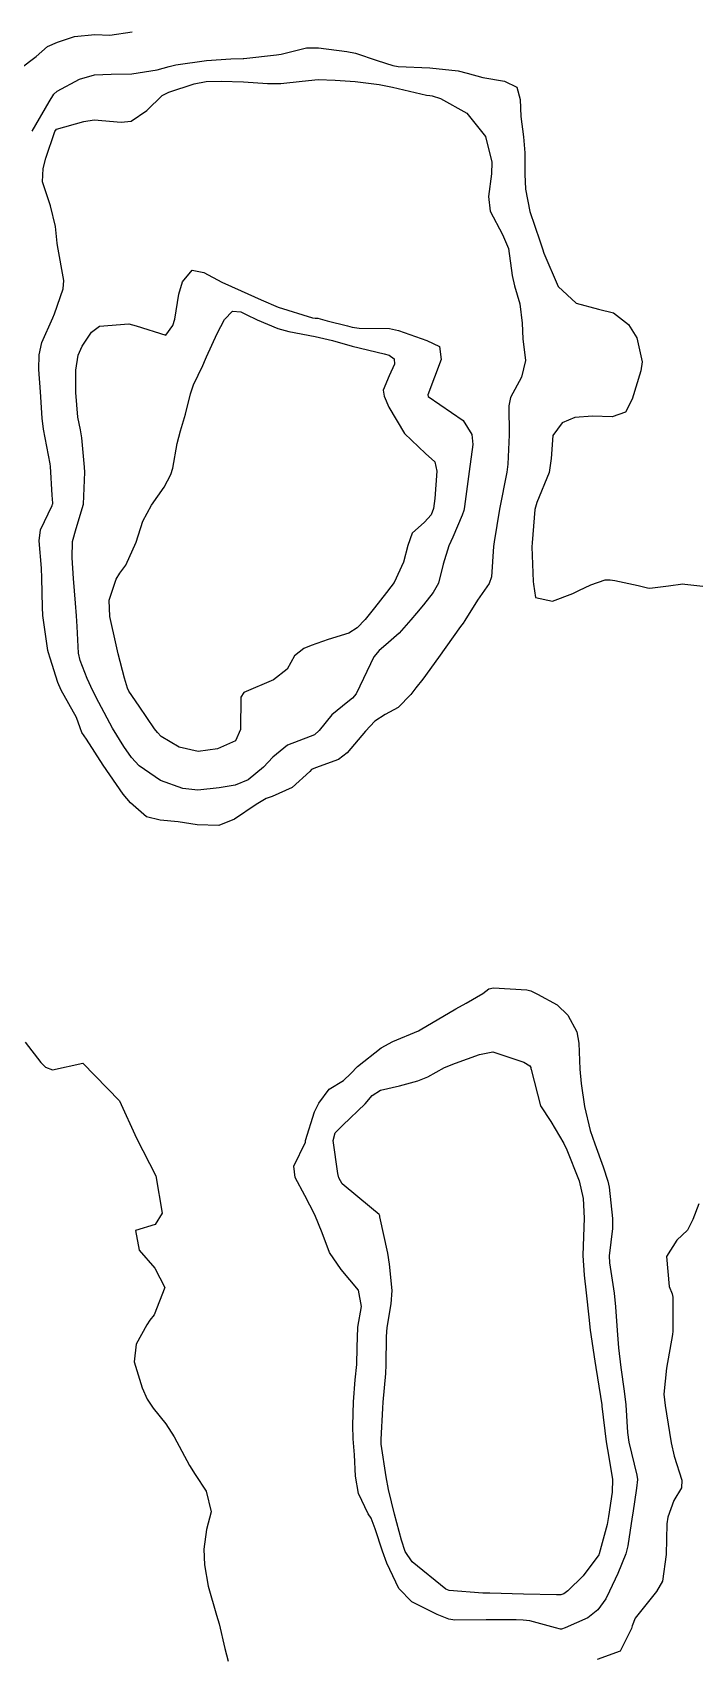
# Model space of a CAD drawing. Header units: metres. Extents: x 298520 to 308411, y 7433745 to 7450750.
# Drawn here: x 301124.8 to 301160.3, y 7443461.7 to 7443549 of the extents above; entities that cross this region are included whole.
import ezdxf

# ---------------------------------------------------------------- set-up
doc = ezdxf.new("R2010")
doc.units = ezdxf.units.M
doc.header["$LTSCALE"] = 10
doc.linetypes.add('DASHED', pattern=[0.75, 0.5, -0.25])
for name, color, linetype in [('Curvas de Nivel 1m', 11, 'Continuous'), ('Curvas de Nivel 5m', 15, 'Continuous'), ('Vias Secundárias', 230, 'DASHED')]:
    doc.layers.add(name, color=color, linetype=linetype)

msp = doc.modelspace()

# ---------------------------------------------------------------- linework, layer by layer
at = {"layer": 'Curvas de Nivel 1m', "flags": 128}
for points, elevation in [([(301124.096, 7443547.094), (301124.967, 7443547.757), (301125.568, 7443548.292), (301126.115, 7443548.535), (301127.022, 7443548.828), (301128.121, 7443548.936), (301128.921, 7443548.911), (301130.124, 7443549.083)], 706), ([(301124.746, 7443543.76), (301125.667, 7443545.335), (301125.915, 7443545.743), (301126.085, 7443545.907), (301127.282, 7443546.537), (301128.093, 7443546.77), (301128.989, 7443546.816), (301130.094, 7443546.828), (301131.458, 7443547.042), (301132.098, 7443547.225), (301132.456, 7443547.31), (301134.102, 7443547.544), (301135.409, 7443547.63), (301136.067, 7443547.657), (301136.104, 7443547.662), (301137.866, 7443547.843), (301138.107, 7443547.887), (301139.479, 7443548.22), (301140.113, 7443548.227), (301141.638, 7443548.029), (301142.109, 7443547.941), (301143.264, 7443547.538), (301144.1, 7443547.275), (301144.399, 7443547.228), (301146.099, 7443547.161), (301147.607, 7443546.997), (301148.097, 7443546.874), (301148.931, 7443546.636), (301150.093, 7443546.432), (301150.753, 7443546.114), (301150.941, 7443545.447), (301150.982, 7443544.534), (301151.113, 7443543.444), (301151.185, 7443542.583), (301151.189, 7443541.443), (301151.216, 7443540.633), (301151.464, 7443539.438), (301151.99, 7443537.87), (301152.14, 7443537.428), (301152.207, 7443537.201), (301152.984, 7443535.42), (301153.95, 7443534.523), (301155.141, 7443534.202), (301155.942, 7443534.001), (301156.744, 7443533.378), (301157.206, 7443532.651), (301157.488, 7443531.366), (301157.42, 7443530.879), (301156.954, 7443529.374), (301156.597, 7443528.665), (301155.878, 7443528.425), (301154.828, 7443528.451), (301153.878, 7443528.385), (301153.199, 7443528.091), (301152.683, 7443527.422), (301152.599, 7443526.177), (301152.5, 7443525.43), (301151.827, 7443523.82), (301151.732, 7443523.441), (301151.575, 7443521.663), (301151.57, 7443521.442), (301151.641, 7443519.575), (301151.648, 7443519.441), (301151.762, 7443518.716), (301152.666, 7443518.52), (301153.766, 7443518.938), (301154.088, 7443519.087), (301154.733, 7443519.4), (301155.506, 7443519.663), (301155.776, 7443519.671), (301156.023, 7443519.633), (301157.277, 7443519.367), (301157.771, 7443519.242), (301157.904, 7443519.226), (301158.901, 7443519.349), (301159.67, 7443519.445), (301159.774, 7443519.444), (301160.734, 7443519.33)], 707), ([(301124.382, 7443494.853), (301125.209, 7443493.753), (301125.459, 7443493.513), (301125.834, 7443493.367), (301127.463, 7443493.72), (301129.433, 7443491.7), (301130.341, 7443489.691), (301131.393, 7443487.68), (301131.722, 7443485.675), (301131.357, 7443485.062), (301130.304, 7443484.74), (301130.486, 7443483.689), (301131.329, 7443482.726), (301131.87, 7443481.672), (301131.298, 7443480.206), (301131.057, 7443479.92), (301130.903, 7443479.684), (301130.337, 7443478.635), (301130.228, 7443477.69), (301130.647, 7443476.292), (301130.919, 7443475.683), (301131.238, 7443475.197), (301131.926, 7443474.366), (301132.364, 7443473.663), (301133.2, 7443472.122), (301133.505, 7443471.647), (301134.084, 7443470.741), (301134.351, 7443469.638), (301134.113, 7443468.691), (301133.965, 7443467.642), (301133.993, 7443466.789), (301134.193, 7443465.639), (301134.651, 7443464.091), (301134.783, 7443463.633), (301135.09, 7443462.309), (301135.265, 7443461.628)], 708), ([(301160.529, 7443486.171), (301160.204, 7443485.332), (301159.926, 7443484.765), (301159.352, 7443484.214), (301158.799, 7443483.348), (301158.931, 7443481.734), (301159.098, 7443481.343), (301159.138, 7443481.17), (301159.125, 7443479.343), (301159.105, 7443479.157), (301158.786, 7443477.347), (301158.644, 7443475.957), (301158.714, 7443475.348), (301158.795, 7443474.903), (301159.051, 7443473.343), (301159.212, 7443472.63), (301159.61, 7443471.336), (301159.603, 7443470.922), (301159.182, 7443470.25), (301158.871, 7443469.345), (301158.818, 7443468.994), (301158.781, 7443467.346), (301158.57, 7443465.91), (301158.253, 7443465.353), (301157.109, 7443463.934), (301156.95, 7443463.526), (301156.907, 7443463.372), (301156.297, 7443462.166), (301155.078, 7443461.709)], 707)]:
    msp.add_lwpolyline(points, dxfattribs=dict(at, elevation=elevation))
for points, elevation in [([(301146.664, 7443545.501), (301148.072, 7443544.724), (301149.086, 7443543.47), (301149.421, 7443542.084), (301149.395, 7443541.466), (301149.238, 7443540.251), (301149.333, 7443539.467), (301149.994, 7443538.207), (301150.308, 7443537.455), (301150.518, 7443536.001), (301150.63, 7443535.45), (301150.918, 7443534.476), (301151.04, 7443533.443), (301151.089, 7443532.607), (301151.219, 7443531.44), (301151.015, 7443530.554), (301150.422, 7443529.452), (301150.329, 7443529.011), (301150.345, 7443527.453), (301150.273, 7443525.88), (301150.217, 7443525.456), (301149.823, 7443523.46), (301149.542, 7443521.717), (301149.505, 7443521.463), (301149.407, 7443519.833), (301149.278, 7443519.465), (301148.656, 7443518.575), (301147.969, 7443517.478), (301147.883, 7443517.338), (301147.74, 7443517.156), (301146.555, 7443515.498), (301145.711, 7443514.334), (301145.342, 7443513.878), (301145.077, 7443513.516), (301144.398, 7443512.818), (301143.687, 7443512.442), (301143.135, 7443512.084), (301142.635, 7443511.546), (301141.661, 7443510.376), (301141.192, 7443510.031), (301139.963, 7443509.577), (301139.743, 7443509.488), (301139.65, 7443509.385), (301138.711, 7443508.515), (301137.63, 7443508.046), (301137.31, 7443507.922), (301136.764, 7443507.613), (301135.615, 7443506.819), (301134.769, 7443506.481), (301133.612, 7443506.514), (301132.589, 7443506.684), (301131.614, 7443506.776), (301130.88, 7443506.946), (301130.029, 7443507.694), (301129.63, 7443508.167), (301128.552, 7443509.711), (301127.667, 7443511.123), (301127.412, 7443511.465), (301127.331, 7443511.725), (301127.129, 7443512.281), (301126.313, 7443513.741), (301126.129, 7443514.165), (301125.72, 7443515.462), (301125.627, 7443515.751), (301125.598, 7443515.878), (301125.329, 7443517.754), (301125.302, 7443518.203), (301125.272, 7443519.755), (301125.243, 7443520.291), (301125.126, 7443521.757), (301125.204, 7443522.353), (301125.822, 7443523.664), (301125.849, 7443523.723), (301125.856, 7443523.749), (301125.859, 7443523.785), (301125.828, 7443524.21), (301125.728, 7443525.751), (301125.708, 7443525.888), (301125.355, 7443527.755), (301125.29, 7443528.338), (301125.19, 7443529.757), (301125.112, 7443530.959), (301125.12, 7443531.752), (301125.268, 7443532.405), (301125.853, 7443533.741), (301125.945, 7443533.946), (301126.411, 7443535.283), (301126.444, 7443535.735), (301126.104, 7443537.616), (301126.086, 7443537.739), (301125.996, 7443538.643), (301125.728, 7443539.744), (301125.307, 7443541.032), (301125.335, 7443541.75), (301125.492, 7443542.298), (301125.967, 7443543.741), (301126.064, 7443543.857), (301127.529, 7443544.265), (301128.069, 7443544.357), (301129.528, 7443544.238), (301130.062, 7443544.285), (301130.902, 7443544.856), (301131.726, 7443545.675), (301132.085, 7443545.853), (301133.45, 7443546.296), (301134.091, 7443546.412), (301134.898, 7443546.445), (301136.091, 7443546.394), (301137.382, 7443546.315), (301138.09, 7443546.319), (301139.239, 7443546.441), (301140.092, 7443546.519), (301141.017, 7443546.491), (301142.092, 7443546.419), (301143.364, 7443546.263), (301144.089, 7443546.107), (301145.909, 7443545.687), (301146.084, 7443545.66), (301146.217, 7443545.641)], 708), ([(301146.702, 7443531.498), (301145.981, 7443529.596), (301145.997, 7443529.508), (301147.874, 7443528.214), (301148.345, 7443527.475), (301148.395, 7443526.937), (301148.206, 7443525.476), (301147.958, 7443523.612), (301147.938, 7443523.479), (301147.912, 7443523.388), (301147.818, 7443523.147), (301147.327, 7443521.96), (301147.119, 7443521.49), (301146.802, 7443520.513), (301146.548, 7443519.498), (301146.277, 7443518.99), (301145.755, 7443518.318), (301145.382, 7443517.88), (301145.08, 7443517.517), (301144.45, 7443516.808), (301143.729, 7443516.177), (301143.38, 7443515.879), (301143.078, 7443515.536), (301142.527, 7443514.364), (301142.143, 7443513.553), (301141.937, 7443513.319), (301141.696, 7443513.127), (301140.831, 7443512.423), (301140.143, 7443511.575), (301139.901, 7443511.347), (301139.67, 7443511.254), (301138.457, 7443510.8), (301137.658, 7443510.158), (301137.17, 7443509.607), (301136.335, 7443508.927), (301135.638, 7443508.652), (301134.777, 7443508.498), (301133.634, 7443508.383), (301132.828, 7443508.465), (301131.641, 7443508.901), (301130.499, 7443509.687), (301130.087, 7443510.123), (301129.663, 7443510.713), (301129.067, 7443511.706), (301128.32, 7443513.088), (301128.005, 7443513.717), (301127.71, 7443514.38), (301127.329, 7443515.336), (301127.243, 7443515.727), (301127.166, 7443517.157), (301127.132, 7443517.729), (301127.067, 7443518.417), (301126.96, 7443519.732), (301126.896, 7443520.846), (301126.922, 7443521.733), (301127.114, 7443522.42), (301127.503, 7443523.725), (301127.57, 7443525.454), (301127.554, 7443525.724), (301127.422, 7443527.29), (301127.343, 7443527.728), (301127.201, 7443528.402), (301127.085, 7443529.732), (301127.099, 7443530.926), (301127.212, 7443531.727), (301127.434, 7443532.211), (301127.932, 7443532.96), (301128.363, 7443533.289), (301129.939, 7443533.411), (301130.333, 7443533.298), (301131.93, 7443532.81), (301132.29, 7443533.314), (301132.398, 7443533.665), (301132.624, 7443534.995), (301132.811, 7443535.662), (301133.328, 7443536.297), (301133.968, 7443536.164), (301134.935, 7443535.64), (301135.959, 7443535.19), (301137.042, 7443534.702), (301137.95, 7443534.298), (301139.798, 7443533.728), (301139.944, 7443533.722), (301140.087, 7443533.72), (301140.587, 7443533.57), (301141.673, 7443533.297), (301141.93, 7443533.231), (301142.294, 7443533.182), (301143.929, 7443533.164), (301144.405, 7443533.049), (301145.923, 7443532.509), (301146.615, 7443532.194)], 709), ([(301151.505, 7443497.6), (301151.874, 7443497.434), (301152.928, 7443496.85), (301153.492, 7443496.305), (301153.972, 7443495.405), (301154.084, 7443494.797), (301154.144, 7443493.403), (301154.22, 7443492.634), (301154.393, 7443491.4), (301154.7, 7443490.117), (301154.947, 7443489.395), (301155.401, 7443488.151), (301155.647, 7443487.387), (301155.714, 7443487.061), (301155.902, 7443485.385), (301155.886, 7443484.856), (301155.708, 7443483.386), (301155.725, 7443482.998), (301155.977, 7443481.383), (301156.054, 7443480.634), (301156.151, 7443479.381), (301156.215, 7443478.449), (301156.337, 7443477.379), (301156.52, 7443476.111), (301156.606, 7443475.376), (301156.702, 7443473.901), (301156.777, 7443473.374), (301157.196, 7443471.606), (301157.235, 7443471.369), (301157.188, 7443470.913), (301156.984, 7443469.563), (301156.957, 7443469.372), (301156.719, 7443467.813), (301156.61, 7443467.375), (301156.183, 7443466.334), (301155.738, 7443465.384), (301155.529, 7443464.976), (301155.113, 7443464.379), (301154.563, 7443463.94), (301153.346, 7443463.408), (301153.165, 7443463.347), (301153.102, 7443463.345), (301152.843, 7443463.414), (301151.459, 7443463.787), (301151.107, 7443463.829), (301150.715, 7443463.835), (301149.107, 7443463.844), (301147.435, 7443463.814), (301147.107, 7443463.874), (301146.476, 7443464.13), (301145.116, 7443464.798), (301144.435, 7443465.517), (301143.786, 7443466.881), (301143.556, 7443467.526), (301143.165, 7443468.726), (301142.935, 7443469.298), (301142.79, 7443469.536), (301142.254, 7443470.614), (301142.101, 7443471.546), (301142.054, 7443472.704), (301141.98, 7443473.549), (301141.953, 7443474.272), (301141.987, 7443475.549), (301142.082, 7443476.726), (301142.177, 7443477.546), (301142.189, 7443478.453), (301142.23, 7443479.546), (301142.422, 7443480.661), (301142.259, 7443481.546), (301141.329, 7443482.654), (301140.703, 7443483.566), (301140.311, 7443484.613), (301139.927, 7443485.574), (301139.379, 7443486.62), (301138.868, 7443487.585), (301138.795, 7443488.19), (301139.412, 7443489.49), (301139.426, 7443489.566), (301139.902, 7443491.102), (301140.136, 7443491.573), (301140.687, 7443492.325), (301141.451, 7443492.797), (301141.847, 7443493.164), (301142.213, 7443493.549), (301143.473, 7443494.537), (301144.112, 7443494.888), (301145.482, 7443495.466), (301145.568, 7443495.509), (301147.495, 7443496.642), (301148.035, 7443496.937), (301148.933, 7443497.466), (301149.264, 7443497.705), (301149.507, 7443497.763), (301151.296, 7443497.652)], 708), ([(301151.134, 7443493.776), (301151.464, 7443493.581), (301151.509, 7443493.485), (301151.517, 7443493.439), (301151.52, 7443493.381), (301152.031, 7443491.431), (301152.587, 7443490.585), (301153.284, 7443489.412), (301153.325, 7443489.324), (301153.41, 7443489.155), (301154.106, 7443487.403), (301154.32, 7443486.46), (301154.375, 7443485.4), (301154.33, 7443484.424), (301154.299, 7443483.4), (301154.377, 7443482.35), (301154.48, 7443481.398), (301154.615, 7443480.082), (301154.699, 7443479.396), (301154.939, 7443477.731), (301154.992, 7443477.393), (301155.249, 7443475.827), (301155.317, 7443475.389), (301155.328, 7443475.303), (301155.553, 7443473.387), (301155.622, 7443472.98), (301155.896, 7443471.383), (301155.883, 7443470.686), (301155.686, 7443469.385), (301155.601, 7443468.954), (301155.18, 7443467.39), (301155.173, 7443467.369), (301155.152, 7443467.334), (301154.325, 7443466.208), (301153.502, 7443465.406), (301153.289, 7443465.24), (301153.121, 7443465.188), (301152.897, 7443465.19), (301151.121, 7443465.219), (301149.306, 7443465.273), (301149.121, 7443465.273), (301148.937, 7443465.279), (301147.122, 7443465.424), (301146.946, 7443465.492), (301145.144, 7443466.948), (301144.769, 7443467.514), (301144.565, 7443468.11), (301144.192, 7443469.52), (301143.879, 7443470.83), (301143.741, 7443471.525), (301143.481, 7443473.266), (301143.472, 7443473.528), (301143.571, 7443475.195), (301143.591, 7443475.527), (301143.733, 7443477.058), (301143.754, 7443477.525), (301143.77, 7443479.043), (301143.807, 7443479.525), (301144.021, 7443480.807), (301144.072, 7443481.522), (301143.928, 7443482.93), (301143.829, 7443483.525), (301143.413, 7443485.479), (301143.401, 7443485.53), (301143.364, 7443485.6), (301142.965, 7443485.94), (301141.388, 7443487.247), (301141.212, 7443487.562), (301141.157, 7443487.801), (301140.905, 7443489.565), (301141.002, 7443489.979), (301141.421, 7443490.397), (301142.614, 7443491.542), (301142.996, 7443491.98), (301143.444, 7443492.282), (301144.46, 7443492.507), (301145.452, 7443492.776), (301145.976, 7443492.981), (301146.883, 7443493.489), (301147.465, 7443493.728), (301148.757, 7443494.18), (301149.472, 7443494.331)], 709)]:
    msp.add_lwpolyline(points, close=True, dxfattribs=dict(at, elevation=elevation))
at = {"layer": 'Curvas de Nivel 5m', "elevation": 710, "flags": 128}
msp.add_lwpolyline([(301146.461, 7443525.501), (301146.367, 7443524.041), (301146.292, 7443523.503), (301146.164, 7443523.158), (301145.812, 7443522.765), (301145.137, 7443522.182), (301144.917, 7443521.519), (301144.683, 7443520.622), (301144.178, 7443519.526), (301144.006, 7443519.291), (301143.765, 7443518.997), (301143.123, 7443518.166), (301142.628, 7443517.541), (301142.199, 7443517.085), (301141.736, 7443516.814), (301140.638, 7443516.472), (301139.729, 7443516.145), (301139.33, 7443515.981), (301138.836, 7443515.589), (301138.439, 7443514.869), (301137.71, 7443514.308), (301136.101, 7443513.624), (301135.95, 7443513.375), (301135.935, 7443511.626), (301135.667, 7443511.034), (301134.697, 7443510.605), (301133.661, 7443510.462), (301132.632, 7443510.692), (301131.669, 7443511.266), (301131.472, 7443511.474), (301131.323, 7443511.675), (301130.495, 7443512.884), (301129.94, 7443513.696), (301129.866, 7443513.859), (301129.71, 7443514.388), (301129.359, 7443515.704), (301129.253, 7443516.18), (301128.919, 7443517.708), (301128.887, 7443518.577), (301129.261, 7443519.705), (301129.458, 7443520.021), (301129.78, 7443520.454), (301130.323, 7443521.692), (301130.68, 7443522.817), (301131.16, 7443523.68), (301131.833, 7443524.634), (301132.184, 7443525.322), (301132.29, 7443525.666), (301132.538, 7443526.982), (301132.712, 7443527.662), (301132.973, 7443528.563), (301133.251, 7443529.656), (301133.414, 7443530.138), (301133.908, 7443531.177), (301134.053, 7443531.507), (301134.105, 7443531.648), (301134.678, 7443532.897), (301135.08, 7443533.639), (301135.495, 7443534.087), (301135.947, 7443534.049), (301136.236, 7443533.916), (301136.832, 7443533.617), (301137.936, 7443533.161), (301138.523, 7443533.005), (301139.93, 7443532.735), (301140.866, 7443532.51), (301141.919, 7443532.205), (301143.644, 7443531.804), (301143.915, 7443531.734), (301144.181, 7443531.527), (301144.2, 7443531.237), (301143.904, 7443530.617), (301143.578, 7443529.851), (301143.637, 7443529.533), (301143.884, 7443528.943), (301144.74, 7443527.521), (301145.852, 7443526.452), (301146.352, 7443526.006)], close=True, dxfattribs=at)
at = {"layer": 'Vias Secundárias'}
msp.add_lwpolyline([(301465.55, 7442973.319, 0), (301478.59, 7442967.28, -0.011668)], format="xyb", dxfattribs=at)

doc.saveas('drawing.dxf')
